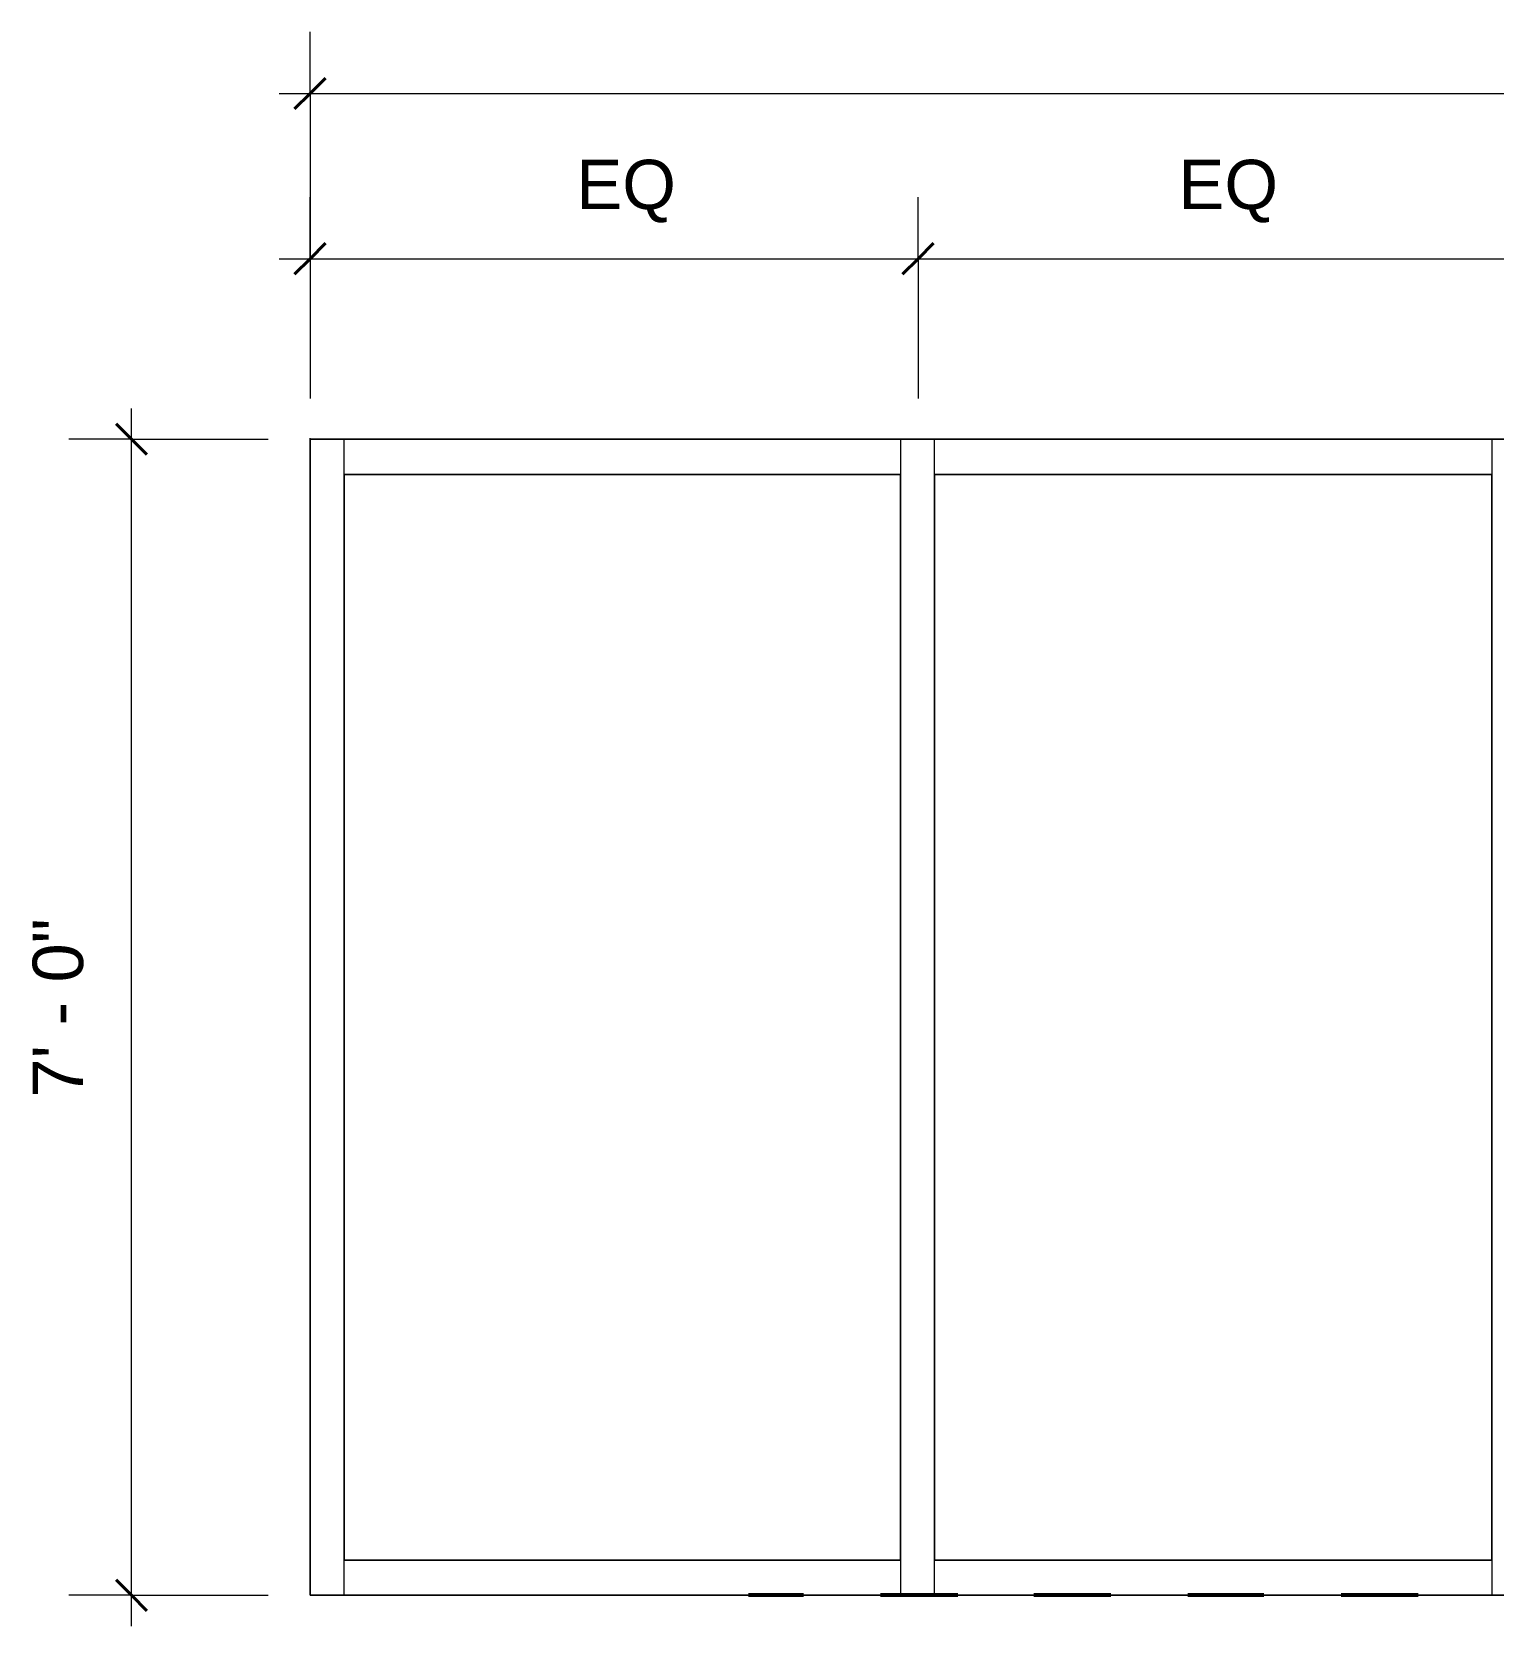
# Model space of a CAD drawing. Header units: inches. Extents: x -6061 to 13621, y -296 to 7483.
# Drawn here: x -5459.4 to -5353.2, y 284.6 to 400.6 of the extents above; entities that cross this region are included whole.
import ezdxf

# ---------------------------------------------------------------- set-up
doc = ezdxf.new("R2010")
doc.units = ezdxf.units.IN
doc.header["$MEASUREMENT"] = 0
doc.layers.get('0').update_dxf_attribs({"linetype": 'CONTINUOUS'})
doc.styles.add('Arial$001H0', font='arial.ttf')

msp = doc.modelspace()

# ---------------------------------------------------------------- linework, layer by layer
at = {"color": 7, "linetype": 'Continuous', "lineweight": 9, "true_color": 0x000007}
for p, q in [((-5439.19596, 396.09638), (-5439.19596, 400.58145)), ((-5441.4385, 396.09638), (-5224.07289, 396.09638)), ((-5439.19596, 396.09638), (-5439.19596, 373.91131)), ((-5439.19596, 384.08281), (-5439.19596, 388.56787)), ((-5394.98601, 384.08281), (-5394.98601, 388.56787)), ((-5441.4385, 384.08281), (-5394.98601, 384.08281)), ((-5439.19596, 384.08281), (-5439.19596, 373.91131)), ((-5394.98601, 384.08281), (-5348.53352, 384.08281)), ((-5394.98601, 384.08281), (-5394.98601, 373.91131)), ((-5452.17062, 284.61041), (-5452.17062, 373.1905)), ((-5452.17062, 370.94796), (-5456.73578, 370.94796)), ((-5452.17062, 370.94796), (-5442.2394, 370.94796)), ((-5439.19596, 370.94796), (-5436.71316, 370.94796)), ((-5436.71316, 370.94796), (-5439.19596, 370.94796)), ((-5439.19596, 370.94796), (-5439.19596, 286.85294)), ((-5436.71316, 286.85294), (-5436.71316, 370.94796)), ((-5436.71316, 368.38507), (-5436.71316, 370.94796)), ((-5396.26746, 370.94796), (-5436.71316, 370.94796)), ((-5436.71316, 370.94796), (-5396.26746, 370.94796)), ((-5396.26746, 370.94796), (-5396.26746, 368.38507)), ((-5393.78465, 370.94796), (-5396.26746, 370.94796)), ((-5396.26746, 370.94796), (-5393.78465, 370.94796)), ((-5396.26746, 370.94796), (-5396.26746, 286.85294)), ((-5393.78465, 368.38507), (-5393.78465, 370.94796)), ((-5353.25886, 370.94796), (-5393.78465, 370.94796)), ((-5393.78465, 370.94796), (-5353.25886, 370.94796)), ((-5393.78465, 286.85294), (-5393.78465, 370.94796)), ((-5353.25886, 370.94796), (-5353.25886, 368.38507)), ((-5350.77605, 370.94796), (-5353.25886, 370.94796)), ((-5353.25886, 370.94796), (-5350.77605, 370.94796)), ((-5353.25886, 370.94796), (-5353.25886, 286.85294)), ((-5396.26746, 368.38507), (-5436.71316, 368.38507)), ((-5436.71316, 368.38507), (-5436.71316, 289.41584)), ((-5436.71316, 368.38507), (-5396.26746, 368.38507)), ((-5396.26746, 289.41584), (-5396.26746, 368.38507)), ((-5353.25886, 368.38507), (-5393.78465, 368.38507)), ((-5393.78465, 368.38507), (-5393.78465, 289.41584)), ((-5393.78465, 368.38507), (-5353.25886, 368.38507)), ((-5353.25886, 289.41584), (-5353.25886, 368.38507)), ((-5436.71316, 289.41584), (-5396.26746, 289.41584)), ((-5436.71316, 286.85294), (-5436.71316, 289.41584)), ((-5396.26746, 289.41584), (-5436.71316, 289.41584)), ((-5396.26746, 289.41584), (-5396.26746, 286.85294)), ((-5393.78465, 289.41584), (-5353.25886, 289.41584)), ((-5393.78465, 286.85294), (-5393.78465, 289.41584)), ((-5353.25886, 289.41584), (-5393.78465, 289.41584)), ((-5353.25886, 289.41584), (-5353.25886, 286.85294)), ((-5452.17062, 286.85294), (-5456.73578, 286.85294)), ((-5452.17062, 286.85294), (-5442.2394, 286.85294)), ((-5439.19596, 286.85294), (-5436.71316, 286.85294)), ((-5436.71316, 286.85294), (-5439.19596, 286.85294)), ((-5436.71316, 286.85294), (-5396.26746, 286.85294)), ((-5396.26746, 286.85294), (-5436.71316, 286.85294)), ((-5393.78465, 286.85294), (-5396.26746, 286.85294)), ((-5396.26746, 286.85294), (-5393.78465, 286.85294)), ((-5393.78465, 286.85294), (-5353.25886, 286.85294)), ((-5353.25886, 286.85294), (-5393.78465, 286.85294)), ((-5350.77605, 286.85294), (-5353.25886, 286.85294)), ((-5353.25886, 286.85294), (-5350.77605, 286.85294))]:
    msp.add_line(p, q, dxfattribs=at)
at = {"color": 7, "linetype": 'Continuous', "lineweight": 40, "true_color": 0x000007}
for p, q in [((-5439.19596, 396.09638), (-5438.0747, 397.21765)), ((-5439.19596, 396.09638), (-5440.31723, 394.97511)), ((-5439.19596, 384.08281), (-5438.0747, 385.20407)), ((-5394.98601, 384.08281), (-5393.86474, 385.20407)), ((-5439.19596, 384.08281), (-5440.31723, 382.96154)), ((-5394.98601, 384.08281), (-5396.10728, 382.96154)), ((-5452.17062, 370.94796), (-5453.29189, 372.06923)), ((-5452.17062, 370.94796), (-5451.04936, 369.8267)), ((-5452.17062, 286.85294), (-5453.29189, 287.97421)), ((-5452.17062, 286.85294), (-5451.04936, 285.73167))]:
    msp.add_line(p, q, dxfattribs=at)
at = {"color": 7, "linetype": 'Continuous', "lineweight": 18, "true_color": 0x000007}
for q in [(-5439.19596, 371.02805), (-5439.19596, 286.85294)]:
    msp.add_line((-5439.19596, 286.85294), q, dxfattribs=at)
at = {"color": 1, "linetype": 'Continuous', "lineweight": 53, "true_color": 0x000001}
for p, q in [((-5403.31542, 286.85294), (-5407.31995, 286.85294)), ((-5392.10275, 286.85294), (-5397.70909, 286.85294)), ((-5380.97017, 286.85294), (-5386.57651, 286.85294)), ((-5369.83759, 286.85294), (-5375.36384, 286.85294)), ((-5358.62492, 286.85294), (-5364.23126, 286.85294))]:
    msp.add_line(p, q, dxfattribs=at)

# ---------------------------------------------------------------- texts
at = {"color": 7, "true_color": 0x000007, "style": 'Arial$001H0'}
for p in [(-5419.83926, 387.68663), (-5376.05692, 387.68663)]:
    msp.add_text('EQ', height=3.590405, dxfattribs=at).set_placement(p)
msp.add_text('7\' - 0"', height=3.667117, rotation=90, dxfattribs=at).set_placement((-5455.69484, 323.0536))

doc.saveas('drawing.dxf')
